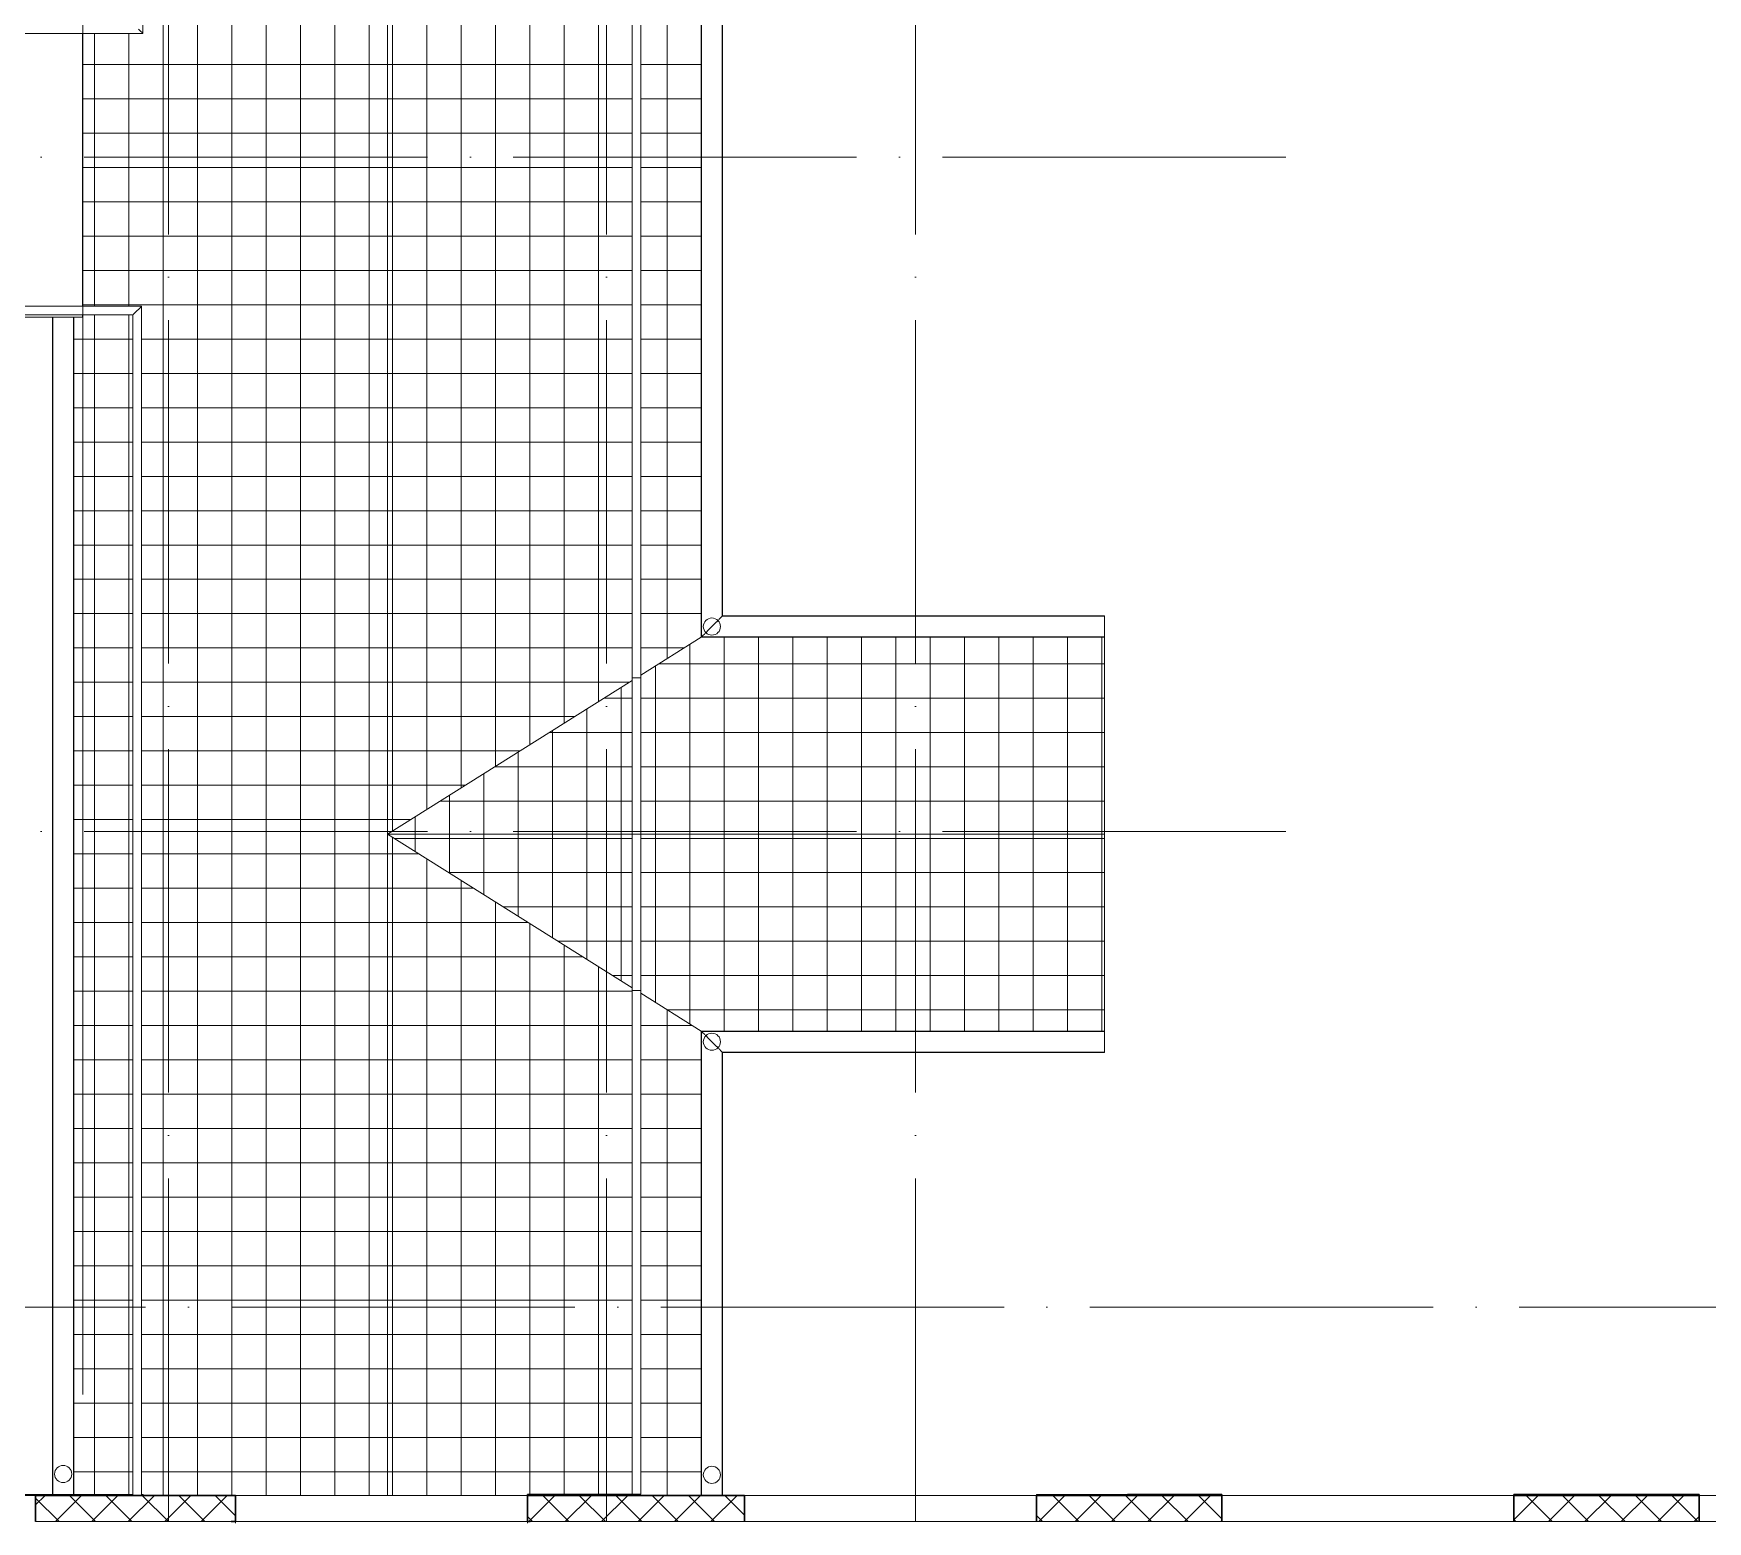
# Model space of a CAD drawing. Header units: millimetres. Extents: x -1073752 to 1436911, y -1379358 to 94781.
# Drawn here: x -891335 to -881584, y -1011006 to -1002336 of the extents above; entities that cross this region are included whole.
import ezdxf

# ---------------------------------------------------------------- set-up
doc = ezdxf.new("R2010")
doc.units = ezdxf.units.MM
doc.linetypes.add('ADSK_Линия сетки', pattern=[25, 20, -2.5, 0, -2.5])
for name, color, linetype, lineweight in [('Крыша', 7, 'Continuous', 9), ('Крыша штриховка', 7, 'Continuous', 9), ('Ограждение', 252, 'Continuous', 9), ('Оси', 252, 'Continuous', 9), ('Перекрытие', 252, 'Continuous', 18), ('Стены внутренние', 7, 'Continuous', 18), ('Стены наружные', 7, 'Continuous', 18), ('Стены штриховка', 7, 'Continuous', 9)]:
    doc.layers.add(name, color=color, linetype=linetype, lineweight=lineweight)
doc.layers.add('Линии', color=7, linetype='Continuous', lineweight=9, true_color=0x00a600)

# ---------------------------------------------------------------- blocks, each defined once
blk = doc.blocks.new('2 этаж')
at = {"layer": 'Крыша', "color": 251, "true_color": 0x636466}
for p, q in [((136278, 12558.7), (136278, 1862.7)), ((136280, 12558.7), (136280, 1864.7)), ((136401, 12558.7), (136401, 1985.7)), ((136403, 1987.7), (136403, 12558.7)), ((134451, -3137.3), (134451, 7608.7)), ((132499, 3727.4), (132499, -3132.3)), ((132501, -3132.3), (132501, 3727.4)), ((132622, -3132.3), (132622, 3727.4)), ((132624, -3132.3), (132624, 3727.4)), ((136401, 1985.7), (138628, 1985.7)), ((138628, 1987.7), (136403, 1987.7)), ((138628, 1987.7), (138628, -556.3)), ((136278, 1862.7), (135926, 1641.8)), ((136278, 1862.7), (138628, 1862.7)), ((136280, 1864.7), (138628, 1864.7)), ((135876, 1610.4), (134451, 715.7)), ((135876, 715.7), (134451, 715.7)), ((134451, 715.7), (135876, -178.9)), ((138628, 715.7), (135926, 715.7)), ((135926, -210.3), (136278, -431.3)), ((138628, -431.3), (136278, -431.3)), ((136278, -431.3), (136278, -3137.3)), ((136280, -433.3), (136280, -3137.3)), ((138628, -433.3), (136280, -433.3)), ((136401, -554.3), (136401, -3137.3)), ((138628, -554.3), (136401, -554.3)), ((136403, -3137.3), (136403, -556.3)), ((136403, -556.3), (138628, -556.3))]:
    blk.add_line(p, q, dxfattribs=at)
for points in [[(136401, 1985.7), (136401, 1985.7), (136400, 1984.7), (136396.5, 1981.3), (136393.1, 1977.8), (136389.4, 1974.1), (136386, 1970.8), (136382.4, 1967.2), (136377.4, 1962.2), (136371.9, 1956.7), (136367.3, 1952), (136363.7, 1948.4), (136359.9, 1944.7), (136356.2, 1940.9), (136352.3, 1937.1), (136348.4, 1933.1), (136344.4, 1929.2), (136340.5, 1925.2), (136336.6, 1921.3), (136332.6, 1917.3), (136328.7, 1913.4), (136324.8, 1909.6), (136321.1, 1905.8), (136317.3, 1902.1), (136313.7, 1898.5), (136310.2, 1895), (136306.9, 1891.6), (136302.6, 1887.3), (136298.6, 1883.3), (136295, 1879.7), (136291.6, 1876.4), (136288, 1872.7), (136284.5, 1869.2), (136281, 1865.8), (136280, 1864.7), (136280, 1864.7)], [(136401, -554.3), (136401, -554.2), (136400, -553.2), (136396.6, -549.8), (136393.1, -546.3), (136389.4, -542.6), (136386, -539.3), (136382.4, -535.7), (136377.4, -530.7), (136371.9, -525.2), (136367.3, -520.6), (136363.7, -516.9), (136360, -513.2), (136356.2, -509.4), (136352.3, -505.6), (136348.4, -501.7), (136344.5, -497.7), (136340.5, -493.8), (136336.5, -489.8), (136332.6, -485.9), (136328.7, -481.9), (136324.8, -478.1), (136321, -474.3), (136317.3, -470.6), (136313.7, -467), (136310.2, -463.5), (136306.9, -460.1), (136302.6, -455.8), (136298.6, -451.8), (136295, -448.3), (136291.6, -444.9), (136288, -441.2), (136284.5, -437.7), (136281, -434.3), (136280, -433.3), (136280, -433.3)]]:
    blk.add_open_spline(points, degree=3, knots=[0, 0, 0, 0, 0.083333, 0.125, 0.166667, 0.208333, 0.229167, 0.25, 0.291667, 0.333333, 0.354167, 0.375, 0.395833, 0.416667, 0.4375, 0.458333, 0.479167, 0.5, 0.520833, 0.541667, 0.5625, 0.583333, 0.604167, 0.625, 0.645833, 0.666667, 0.6875, 0.708333, 0.75, 0.770833, 0.791667, 0.833333, 0.875, 0.916667, 1, 1, 1, 1], dxfattribs=at)
at = {"layer": 'Крыша штриховка', "color": 251, "linetype": 'Continuous', "true_color": 0x636466}
for p, q in [((133144.1, 12558.7), (133144.1, -3137.3)), ((133344.1, 12558.7), (133344.1, -3137.3)), ((133544, 12558.7), (133544, -3137.3)), ((133744, 12558.7), (133744, -3137.3)), ((135080.2, 1110.7), (135080.2, 12558.7)), ((135280.1, 1236.3), (135280.1, 12558.7)), ((135480.1, 1361.8), (135480.1, 12558.7)), ((135680.1, 1487.4), (135680.1, 12558.7)), ((136080, 1738.4), (136080, 12558.7)), ((133943.9, 7608.7), (133943.9, -3137.3)), ((134143.9, 7608), (134143.9, -3137.3)), ((134343.9, 7608.5), (134343.9, -3137.3)), ((134480.3, 734.1), (134480.3, 7608.7)), ((134680.3, 859.7), (134680.3, 7608.7)), ((134880.2, 985.2), (134880.2, 7608.7)), ((132744.2, 5380.4), (132744.2, 3791.7)), ((132944.1, 5380.4), (132944.1, 3791.2)), ((132673.2, 5200.5), (134451, 5200.5)), ((135876, 5200.5), (134451, 5200.5)), ((136278, 5200.5), (135926, 5200.5)), ((132673.2, 5000.5), (134451, 5000.5)), ((135876, 5000.5), (134451, 5000.5)), ((136278, 5000.5), (135926, 5000.5)), ((132673.2, 4800.5), (134451, 4800.5)), ((135876, 4800.5), (134451, 4800.5)), ((136278, 4800.5), (135926, 4800.5)), ((132673.2, 4600.5), (134451, 4600.5)), ((135876, 4600.5), (134451, 4600.5)), ((136278, 4600.5), (135926, 4600.5)), ((132673.2, 4400.5), (134451, 4400.5)), ((135876, 4400.5), (134451, 4400.5)), ((136278, 4400.5), (135926, 4400.5)), ((132673.2, 4200.5), (134451, 4200.5)), ((135876, 4200.5), (134451, 4200.5)), ((136278, 4200.5), (135926, 4200.5)), ((132673.2, 4000.5), (134451, 4000.5)), ((135876, 4000.5), (134451, 4000.5)), ((136278, 4000.5), (135926, 4000.5)), ((132673.2, 3800.5), (134451, 3800.5)), ((132744.2, 3741.5), (132744.2, -3132.3)), ((132944.1, 3741.8), (132944.1, -3132.3)), ((135876, 3800.5), (134451, 3800.5)), ((136278, 3800.5), (135926, 3800.5)), ((132624, 3600.5), (132968.2, 3600.5)), ((133018.2, 3600.5), (134451, 3600.5)), ((135876, 3600.5), (134451, 3600.5)), ((136278, 3600.5), (135926, 3600.5)), ((132624, 3400.5), (132968.2, 3400.5)), ((133018.2, 3400.5), (134451, 3400.5)), ((135876, 3400.5), (134451, 3400.5)), ((136278, 3400.5), (135926, 3400.5)), ((132624, 3200.5), (132968.2, 3200.5)), ((133018.2, 3200.5), (134451, 3200.5)), ((135876, 3200.5), (134451, 3200.5)), ((136278, 3200.5), (135926, 3200.5)), ((132624, 3000.5), (132968.2, 3000.5)), ((133018.2, 3000.5), (134451, 3000.5)), ((135876, 3000.5), (134451, 3000.5)), ((136278, 3000.5), (135926, 3000.5)), ((132624, 2800.5), (132968.2, 2800.5)), ((133018.2, 2800.5), (134451, 2800.5)), ((135876, 2800.5), (134451, 2800.5)), ((136278, 2800.5), (135926, 2800.5)), ((132624, 2600.5), (132968.2, 2600.5)), ((133018.2, 2600.5), (134451, 2600.5)), ((135876, 2600.5), (134451, 2600.5)), ((136278, 2600.5), (135926, 2600.5)), ((132624, 2400.5), (132968.2, 2400.5)), ((133018.2, 2400.5), (134451, 2400.5)), ((135876, 2400.5), (134451, 2400.5)), ((136278, 2400.5), (135926, 2400.5)), ((132624, 2200.5), (132968.2, 2200.5)), ((133018.2, 2200.5), (134451, 2200.5)), ((135876, 2200.5), (134451, 2200.5)), ((136278, 2200.5), (135926, 2200.5)), ((132624, 2000.5), (132968.2, 2000.5)), ((133018.2, 2000.5), (134451, 2000.5)), ((135876, 2000.5), (134451, 2000.5)), ((136278, 2000.5), (135926, 2000.5)), ((136412, 1862.7), (136412, 715.7)), ((136612, 1862.7), (136612, 715.7)), ((136812, 1862.7), (136812, 715.7)), ((137012, 1862.7), (137012, 715.7)), ((137212, 1862.7), (137212, 715.7)), ((137412, 1862.7), (137412, 715.7)), ((137612, 1862.7), (137612, 715.7)), ((137812, 1862.7), (137812, 715.7)), ((138012, 1862.7), (138012, 715.7)), ((138212, 1862.7), (138212, 715.7)), ((138412, 1862.7), (138412, 715.7)), ((138612, 1862.7), (138612, 715.7)), ((132624, 1800.5), (132968.2, 1800.5)), ((133018.2, 1800.5), (134451, 1800.5)), ((135876, 1800.5), (134451, 1800.5)), ((136178.8, 1800.5), (135926, 1800.5)), ((136212, 1821.3), (136212, 715.7)), ((136012, 1695.7), (136012, 715.7)), ((138628, 1708.2), (136031.8, 1708.2)), ((132624, 1600.5), (132968.2, 1600.5)), ((133018.2, 1600.5), (134451, 1600.5)), ((135860.3, 1600.5), (134451, 1600.5)), ((135812, 1570.2), (135812, 715.7)), ((135876, 1508.3), (135713.4, 1508.3)), ((138628, 1508.3), (135926, 1508.3)), ((132624, 1400.5), (132968.2, 1400.5)), ((133018.2, 1400.5), (134451, 1400.5)), ((135541.7, 1400.5), (134451, 1400.5)), ((135612, 1444.6), (135612, 715.7)), ((135876, 1308.4), (135395, 1308.4)), ((135412, 1319.1), (135412, 715.7)), ((138628, 1308.4), (135926, 1308.4)), ((132624, 1200.5), (132968.2, 1200.5)), ((133018.2, 1200.5), (134451, 1200.5)), ((135223.1, 1200.5), (134451, 1200.5)), ((135212, 1193.5), (135212, 715.7)), ((135876, 1108.5), (135076.6, 1108.5)), ((138628, 1108.5), (135926, 1108.5)), ((132624, 1000.5), (132968.2, 1000.5)), ((133018.2, 1000.5), (134451, 1000.5)), ((134904.5, 1000.5), (134451, 1000.5)), ((135012, 1067.9), (135012, 715.7)), ((135876, 908.6), (134758.2, 908.6)), ((134812, 942.4), (134812, 715.7)), ((138628, 908.6), (135926, 908.6)), ((132624, 800.5), (132968.2, 800.5)), ((133018.2, 800.5), (134451, 800.5)), ((134586, 800.5), (134451, 800.5)), ((134612, 816.8), (134612, 715.7)), ((134480.3, -3137.3), (134480.3, 697.4)), ((134489.8, 691.4), (135876, 691.4)), ((134612, 614.7), (134612, 715.7)), ((134812, 489.1), (134812, 715.7)), ((135012, 363.6), (135012, 715.7)), ((135212, 238), (135212, 715.7)), ((135412, 112.4), (135412, 715.7)), ((135612, -13.1), (135612, 715.7)), ((135812, -138.7), (135812, 715.7)), ((135926, 691.4), (138628, 691.4)), ((136012, -264.2), (136012, 715.7)), ((136212, -389.8), (136212, 715.7)), ((136412, -431.3), (136412, 715.7)), ((136612, -431.3), (136612, 715.7)), ((136812, -431.3), (136812, 715.7)), ((137012, -431.3), (137012, 715.7)), ((137212, -431.3), (137212, 715.7)), ((137412, -431.3), (137412, 715.7)), ((137612, -431.3), (137612, 715.7)), ((137812, -431.3), (137812, 715.7)), ((138012, -431.3), (138012, 715.7)), ((138212, -431.3), (138212, 715.7)), ((138412, -431.3), (138412, 715.7)), ((138612, -431.3), (138612, 715.7)), ((132624, 600.5), (132968.2, 600.5)), ((133018.2, 600.5), (134451, 600.5)), ((134634.6, 600.5), (134451, 600.5)), ((134680.3, -3137.3), (134680.3, 571.8)), ((134808.2, 491.5), (135876, 491.5)), ((135926, 491.5), (138628, 491.5)), ((132624, 400.5), (132968.2, 400.5)), ((133018.2, 400.5), (134451, 400.5)), ((134953.2, 400.5), (134451, 400.5)), ((134880.2, -3137.3), (134880.2, 446.3)), ((135080.2, -3137.3), (135080.2, 320.7)), ((132624, 200.5), (132968.2, 200.5)), ((133018.2, 200.5), (134451, 200.5)), ((135271.8, 200.5), (134451, 200.5)), ((135126.6, 291.6), (135876, 291.6)), ((135280.1, -3132.3), (135280.1, 195.2)), ((135926, 291.6), (138628, 291.6)), ((132624, 0.5), (132968.2, 0.5)), ((133018.2, 0.5), (134451, 0.5)), ((135590.3, 0.5), (134451, 0.5)), ((135445.1, 91.7), (135876, 91.7)), ((135480.1, -3132.3), (135480.1, 69.7)), ((135926, 91.7), (138628, 91.7)), ((135680.1, -3132.3), (135680.1, -55.9)), ((135763.5, -108.2), (135876, -108.2)), ((135926, -108.2), (138628, -108.2)), ((132624, -199.5), (132968.2, -199.5)), ((133018.2, -199.5), (134451, -199.5)), ((135876, -199.5), (134451, -199.5)), ((136080, -3137.3), (136080, -306.9)), ((136081.9, -308.1), (138628, -308.1)), ((132624, -399.5), (132968.2, -399.5)), ((133018.2, -399.5), (134451, -399.5)), ((135876, -399.5), (134451, -399.5)), ((136227.5, -399.5), (135926, -399.5)), ((132624, -599.5), (132968.2, -599.5)), ((133018.2, -599.5), (134451, -599.5)), ((135876, -599.5), (134451, -599.5)), ((136278, -599.5), (135925.9, -599.5)), ((132624, -799.5), (132968.2, -799.5)), ((133018.2, -799.5), (134451, -799.5)), ((135876, -799.5), (134451, -799.5)), ((136278, -799.5), (135925.8, -799.5)), ((132624, -999.5), (132968.2, -999.5)), ((133018.2, -999.5), (134451, -999.5)), ((135876, -999.5), (134451, -999.5)), ((136278, -999.5), (135925.8, -999.5)), ((132624, -1199.5), (132968.2, -1199.5)), ((133018.2, -1199.5), (134451, -1199.5)), ((135876, -1199.5), (134451, -1199.5)), ((136278, -1199.5), (135925.7, -1199.5)), ((132624, -1399.5), (132968.2, -1399.5)), ((133018.2, -1399.5), (134451, -1399.5)), ((135876, -1399.5), (134451, -1399.5)), ((136278, -1399.5), (135925.7, -1399.5)), ((132624, -1599.5), (132968.2, -1599.5)), ((133018.2, -1599.5), (134451, -1599.5)), ((135876, -1599.5), (134451, -1599.5)), ((136278, -1599.5), (135925.6, -1599.5)), ((132624, -1799.5), (132968.2, -1799.5)), ((133018.2, -1799.5), (134451, -1799.5)), ((135876, -1799.5), (134451, -1799.5)), ((136278, -1799.5), (135925.5, -1799.5)), ((132624, -1999.5), (132968.2, -1999.5)), ((133018.2, -1999.5), (134451, -1999.5)), ((135876, -1999.5), (134451, -1999.5)), ((136278, -1999.5), (135925.5, -1999.5)), ((132624, -2199.5), (132968.2, -2199.5)), ((133018.2, -2199.5), (134451, -2199.5)), ((135876, -2199.5), (134451, -2199.5)), ((136278, -2199.5), (135925.4, -2199.5)), ((132624, -2399.5), (132968.2, -2399.5)), ((133018.2, -2399.5), (134451, -2399.5)), ((135876, -2399.5), (134451, -2399.5)), ((136278, -2399.5), (135925.4, -2399.5)), ((132624, -2599.5), (132968.2, -2599.5)), ((133018.2, -2599.5), (134451, -2599.5)), ((135876, -2599.5), (134451, -2599.5)), ((136278, -2599.5), (135925.3, -2599.5)), ((132624, -2799.5), (132968.2, -2799.5)), ((133018.2, -2799.5), (134451, -2799.5)), ((135876, -2799.5), (134451, -2799.5)), ((136278, -2799.5), (135925.3, -2799.5)), ((132624, -2999.5), (132968.2, -2999.5)), ((133018.2, -2999.5), (134451, -2999.5)), ((135876, -2999.5), (134451, -2999.5)), ((136278, -2999.5), (135925.2, -2999.5)), ((135880, -3137.3), (135880, -3130.3))]:
    blk.add_line(p, q, dxfattribs=at)
at = {"layer": 'Линии', "color": 251, "lineweight": 18, "ltscale": 100, "true_color": 0x636466}
blk.add_line((132676, 13010.7), (132676, -2549.3), dxfattribs=at)
at = {"layer": 'Линии', "color": 251, "lineweight": 18, "true_color": 0x636466}
for centre in [(136340.5, 1925.2), (136340.5, -493.8), (132561.5, -3012.3), (136340.5, -3017.3)]:
    blk.add_circle(centre, 50, dxfattribs=at)
at = {"layer": 'Ограждение', "color": 251, "true_color": 0x636466}
for p, q in [((133026, 5380.9), (133026, 12558.7)), ((135876, 12558.7), (135876, 1625.7)), ((135926, 1625.7), (135926, 12558.7)), ((130751.3, 5380.4), (133026.5, 5380.4)), ((133026, 5380.9), (133025.2, 5381.6)), ((133018.7, 3791.9), (132305.8, 3791.9)), ((132305.8, 3741.9), (132968.7, 3741.9)), ((132968.2, 3741.4), (132968.2, -3137.3)), ((133017.3, 3790.6), (133018.2, 3791.4)), ((133018.2, -3137.3), (133018.2, 3791.4)), ((135876, 1625.7), (135876, 715.7)), ((135926, 715.7), (135926, 1625.7)), ((135876, 715.7), (135876, -194.2)), ((135926, -194.2), (135926, 715.7)), ((135876, -194.2), (135876, -3130.3)), ((135926, -3130.3), (135926, -194.2)), ((135876, -3130.3), (135926, -3130.3))]:
    blk.add_line(p, q, dxfattribs=at)
at = {"layer": 'Ограждение', "color": 251, "true_color": 0x636466, "flags": 128}
for points in [[(133001, 5405.4), (133007.5, 5398.9), (133013.6, 5392.9), (133018.8, 5387.7), (133022.9, 5383.7), (133025.5, 5381.2), (133026.5, 5380.4)], [(132968.2, 3741.4), (132969, 3742.4), (132971.5, 3745), (132975.5, 3749.1), (132980.7, 3754.3), (132986.7, 3760.4), (132993.2, 3766.9)], [(133018.7, 3791.9), (133017.7, 3791), (133015.1, 3788.5), (133011, 3784.6), (133005.7, 3779.4), (132999.7, 3773.3), (132993.2, 3766.9)]]:
    blk.add_lwpolyline(points, dxfattribs=at)
at = {"layer": 'Ограждение', "color": 251, "true_color": 0x636466}
for points in [[(135926, 1625.7), (135926, 1625.7), (135925.4, 1625.8), (135922.9, 1625.9), (135918.9, 1626), (135911.9, 1626), (135901, 1626.1), (135887.9, 1626), (135878.3, 1625.9), (135876, 1625.7), (135876, 1625.7)], [(135926, 715.7), (135926, 715.7), (135925.4, 715.7), (135922.9, 715.7), (135918.9, 715.7), (135911.9, 715.7), (135901, 715.7), (135887.9, 715.7), (135878.3, 715.7), (135876, 715.7), (135876, 715.7)], [(135926, -194.2), (135926, -194.2), (135925.4, -194.3), (135922.9, -194.4), (135918.9, -194.5), (135911.9, -194.5), (135901, -194.6), (135887.9, -194.5), (135878.3, -194.4), (135876, -194.2), (135876, -194.2)]]:
    blk.add_open_spline(points, degree=3, knots=[0, 0, 0, 0, 0.083333, 0.166667, 0.25, 0.333333, 0.5, 0.666667, 0.833333, 1, 1, 1, 1], dxfattribs=at)
at = {"layer": 'Оси', "color": 251, "linetype": 'ADSK_Линия сетки', "ltscale": 100, "true_color": 0x636466}
for p, q in [((133176, 33711.4), (133176, -32265.4)), ((135726, 33711.4), (135726, -32265.4)), ((137526, 33711.4), (137526, -32265.4)), ((139683.5, 4660.7), (93603.7, 4660.7)), ((139683.5, 730.7), (93565.9, 730.7)), ((170543.3, -2039.3), (93565.9, -2039.3))]:
    blk.add_line(p, q, dxfattribs=at)
at = {"layer": 'Перекрытие', "color": 251, "ltscale": 100, "true_color": 0x636466}
for p, q in [((132673.2, 3791.9), (132673.2, 5380.4)), ((132310.8, 3727.4), (132673.2, 3727.4)), ((132673.2, 3727.4), (132673.2, 3741.9))]:
    blk.add_line(p, q, dxfattribs=at)
at = {"layer": 'Стены внутренние', "color": 251, "lineweight": 30, "true_color": 0x636466}
for p, q in [((133566, -3137.3), (132401, -3137.3)), ((132401, -3137.3), (132401, -3289.3)), ((133566, -3289.3), (133566, -3137.3)), ((135266, -3137.3), (135266, -3289.3)), ((136531, -3137.3), (135878.1, -3137.3)), ((136531, -3289.3), (136531, -3137.3)), ((139311, -3137.3), (138231, -3137.3)), ((138231, -3137.3), (138231, -3289.3)), ((139311, -3289.3), (139311, -3137.3)), ((141011, -3137.3), (141011, -3289.3)), ((142091, -3289.3), (142091, -3137.3)), ((133541, -3289.3), (133566, -3289.3)), ((135266, -3289.3), (135281, -3289.3))]:
    blk.add_line(p, q, dxfattribs=at)
at = {"layer": 'Стены внутренние', "color": 251, "linetype": 'Continuous', "lineweight": 9, "true_color": 0x636466}
for p, q in [((132403, -3190.5), (132454.2, -3139.3)), ((132537.8, -3289.3), (132403, -3154.5)), ((132516.4, -3289.3), (132666.4, -3139.3)), ((132749.9, -3289.3), (132599.9, -3139.3)), ((132728.5, -3289.3), (132878.5, -3139.3)), ((132962, -3289.3), (132812, -3139.3)), ((132940.6, -3289.3), (133090.6, -3139.3)), ((133174.1, -3289.3), (133024.1, -3139.3)), ((133152.8, -3289.3), (133302.8, -3139.3)), ((133176, -3139.3), (133174.9, -3137.3)), ((133386.3, -3289.3), (133236.3, -3139.3)), ((133364.9, -3289.3), (133514.9, -3139.3)), ((133566, -3256.8), (133448.4, -3139.3)), ((133528, -3139.3), (133526.8, -3137.3)), ((135274.1, -3289.3), (135424.1, -3139.3)), ((135507.6, -3289.3), (135357.6, -3139.3)), ((135486.2, -3289.3), (135636.2, -3139.3)), ((135719.7, -3289.3), (135569.7, -3139.3)), ((135698.3, -3289.3), (135848.3, -3139.3)), ((135931.9, -3289.3), (135781.9, -3139.3)), ((135910.5, -3289.3), (136060.5, -3139.3)), ((135991.7, -3139.3), (135990.5, -3137.3)), ((136144, -3289.3), (135994, -3139.3)), ((136122.6, -3289.3), (136272.6, -3139.3)), ((136356.1, -3289.3), (136206.1, -3139.3)), ((136334.7, -3289.3), (136484.7, -3139.3)), ((136531, -3252), (136418.3, -3139.3)), ((138243.9, -3289.3), (138393.9, -3139.3)), ((138477.5, -3289.3), (138327.5, -3139.3)), ((138455.3, -3139.3), (138454.2, -3137.3)), ((138456.1, -3289.3), (138606.1, -3139.3)), ((138689.6, -3289.3), (138539.6, -3139.3)), ((138668.2, -3289.3), (138818.2, -3139.3)), ((138901.7, -3289.3), (138751.7, -3139.3)), ((138807.3, -3139.3), (138806.6, -3138.1)), ((138880.3, -3289.3), (139030.3, -3139.3)), ((139113.8, -3289.3), (138963.8, -3139.3)), ((139092.5, -3289.3), (139242.5, -3139.3)), ((139311, -3274.3), (139176, -3139.3)), ((141011, -3279.9), (141151.6, -3139.3)), ((141235.2, -3289.3), (141085.2, -3139.3)), ((141213.8, -3289.3), (141363.8, -3139.3)), ((141270.9, -3139.3), (141269.8, -3137.3)), ((141447.3, -3289.3), (141297.3, -3139.3)), ((141422.5, -3137.3), (141421.4, -3139.3)), ((141425.9, -3289.3), (141575.9, -3139.3)), ((141659.4, -3289.3), (141509.4, -3139.3)), ((141638, -3289.3), (141788, -3139.3)), ((141871.6, -3289.3), (141721.6, -3139.3)), ((141850.2, -3289.3), (142000.2, -3139.3)), ((142083.7, -3289.3), (141933.7, -3139.3)), ((135295.5, -3289.3), (135266, -3259.8)), ((138265.3, -3289.3), (138231, -3254.9)), ((139304.6, -3289.3), (139311, -3282.8)), ((141023, -3289.3), (141011, -3277.2)), ((142062.3, -3289.3), (142091, -3260.6))]:
    blk.add_line(p, q, dxfattribs=at)
at = {"layer": 'Стены внутренние', "color": 251, "true_color": 0x636466}
for p, q in [((133566, -3137.3), (135266, -3137.3)), ((136531, -3137.3), (138231, -3137.3)), ((139311, -3137.3), (141011, -3137.3)), ((142091, -3137.3), (143741, -3137.3)), ((132401, -3289.3), (133541, -3289.3)), ((135266, -3289.3), (133566, -3289.3)), ((133566, -3299.3), (133566, -3289.3)), ((135266, -3289.3), (135266, -3299.3)), ((135281, -3289.3), (143741, -3289.3))]:
    blk.add_line(p, q, dxfattribs=at)
at = {"layer": 'Стены наружные', "color": 251, "true_color": 0x636466}
for p, q in [((130136, -3132.3), (132968.2, -3132.3)), ((132401, -3137.3), (130701, -3137.3)), ((132401, -3137.3), (132401, -3132.3)), ((133018.2, -3132.3), (133026.8, -3132.3)), ((133026.8, -3132.3), (133026.8, -3137.3)), ((138231, -3132.3), (138761, -3132.3)), ((138231, -3137.3), (138231, -3132.3))]:
    blk.add_line(p, q, dxfattribs=at)
at = {"layer": 'Стены наружные', "color": 251, "lineweight": 30, "true_color": 0x636466}
for p, q in [((135878.1, -3132.3), (135266, -3132.3)), ((135266, -3132.3), (135266, -3137.3)), ((135266, -3137.3), (135878.1, -3137.3)), ((135878.1, -3137.3), (135878.1, -3132.3)), ((139311, -3132.3), (138761, -3132.3)), ((138761, -3132.3), (138761, -3137.3)), ((139311, -3137.3), (139311, -3132.3)), ((142091, -3132.3), (141011, -3132.3)), ((141011, -3132.3), (141011, -3137.3)), ((141011, -3137.3), (142091, -3137.3)), ((142091, -3137.3), (142091, -3132.3))]:
    blk.add_line(p, q, dxfattribs=at)
at = {"layer": 'Стены наружные', "color": 251, "linetype": 'Continuous', "lineweight": 9, "true_color": 0x636466}
for p, q in [((141269.8, -3137.3), (141266.9, -3132.3)), ((141425.4, -3132.3), (141422.5, -3137.3))]:
    blk.add_line(p, q, dxfattribs=at)
at = {"layer": 'Стены штриховка', "color": 251, "true_color": 0x636466}
for p, q in [((132401, -3213.3), (132403, -3213.3)), ((133564, -3139.3), (132403, -3139.3)), ((132403, -3139.3), (132403, -3213.3)), ((133564, -3213.3), (133564, -3139.3)), ((133564, -3213.3), (133566, -3213.3)), ((135266, -3213.3), (135268, -3213.3)), ((136529, -3139.3), (135268, -3139.3)), ((135268, -3139.3), (135268, -3213.3)), ((136529, -3213.3), (136529, -3139.3)), ((136529, -3213.3), (136531, -3213.3)), ((138231, -3213.3), (138233, -3213.3)), ((139309, -3139.3), (138233, -3139.3)), ((138233, -3139.3), (138233, -3213.3)), ((139309, -3213.3), (139309, -3139.3)), ((139309, -3213.3), (139311, -3213.3)), ((141011, -3213.3), (141013, -3213.3)), ((142089, -3139.3), (141013, -3139.3)), ((141013, -3139.3), (141013, -3213.3)), ((141531, -3132.3), (141531, -3137.3)), ((142089, -3213.3), (142089, -3139.3)), ((142089, -3213.3), (142091, -3213.3))]:
    blk.add_line(p, q, dxfattribs=at)

msp = doc.modelspace()

# ---------------------------------------------------------------- block references
msp.add_blockref('2 этаж', (-1023723.7, -1007716.5))

doc.saveas('drawing.dxf')
